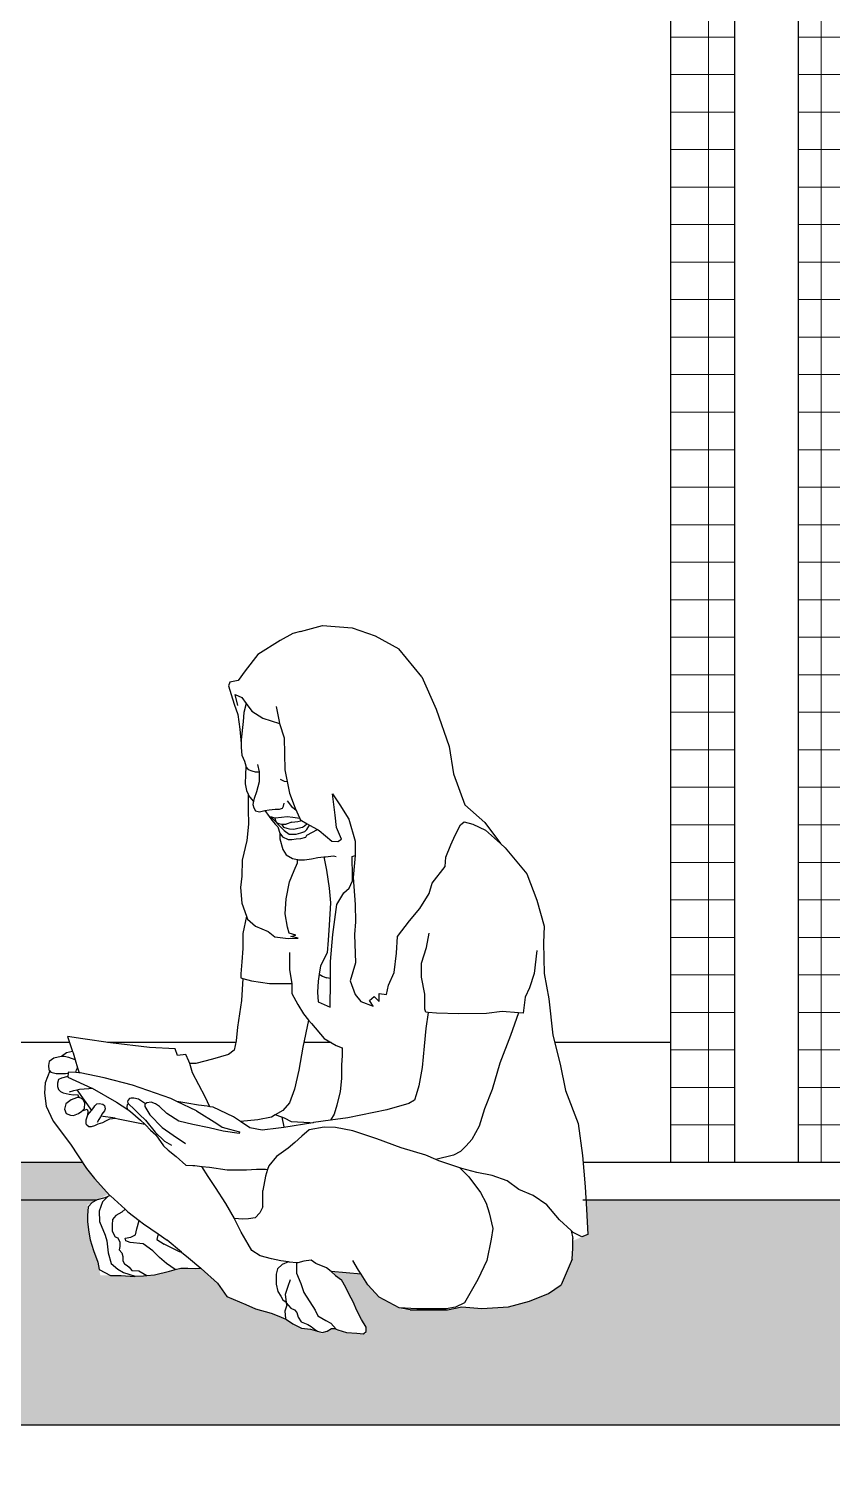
# Model space of a CAD drawing. Header units: metres. Extents: x 2304 to 3408, y 318 to 588.
# Drawn here: x 2775.177 to 2776.248, y 363.103 to 365.024 of the extents above; entities that cross this region are included whole.
import ezdxf

# ---------------------------------------------------------------- set-up
doc = ezdxf.new("R2010")
doc.units = ezdxf.units.M
doc.header["$LTSCALE"] = 5.5
doc.header["$MEASUREMENT"] = 0
for name, color, linetype in [('HACHURA', 251, 'Continuous'), ('HACHURA PISOS', 250, 'Continuous'), ('PENA 01', 1, 'Continuous'), ('PENA 03', 3, 'Continuous'), ('PENA 06', 6, 'Continuous'), ('VEGETACAO', 84, 'Continuous')]:
    doc.layers.add(name, color=color, linetype=linetype)
doc.layers.add('PENA 05', color=5, linetype='Continuous', lineweight=25)

# ---------------------------------------------------------------- blocks, each defined once
blk = doc.blocks.new('sentado 30')
for p, q in [((20.082, 18.623), (21.23, 18.926)), ((21.23, 18.926), (22.791, 18.817)), ((19.671, 18.511), (19.021, 18.142)), ((20.082, 18.623), (19.671, 18.511)), ((22.791, 18.817), (24.004, 18.384)), ((24.004, 18.384), (25.239, 17.713)), ((17.851, 17.406), (17.179, 16.561)), ((19.021, 18.142), (17.851, 17.406)), ((26.453, 16.24), (25.239, 17.713)), ((16.377, 15.955), (16.312, 15.76)), ((16.811, 16.041), (16.377, 15.955)), ((17.179, 16.561), (16.811, 16.041)), ((26.453, 16.24), (27.189, 14.55)), ((16.312, 15.76), (16.442, 15.305)), ((16.442, 15.305), (16.594, 14.807)), ((16.659, 15.305), (17.006, 15.153)), ((16.789, 14.742), (16.659, 15.305)), ((17.006, 15.153), (17.238, 14.834)), ((16.594, 14.807), (16.789, 14.265)), ((17.238, 14.834), (17.108, 14.368)), ((17.238, 14.834), (17.526, 14.438)), ((17.526, 14.438), (18.111, 14.07)), ((18.804, 14.677), (18.956, 13.897)), ((27.189, 14.55), (27.883, 12.579)), ((16.789, 14.265), (16.897, 13.485)), ((17.065, 13.899), (16.969, 12.931)), ((17.108, 14.368), (17.065, 13.899)), ((18.111, 14.07), (18.985, 13.798)), ((18.956, 13.897), (18.985, 13.798)), ((18.985, 13.798), (19.216, 13.03)), ((16.897, 13.485), (16.969, 12.749)), ((16.969, 12.931), (16.969, 12.749)), ((19.216, 13.03), (19.259, 11.363)), ((16.969, 12.749), (16.969, 12.537)), ((16.969, 12.537), (17.001, 12.132)), ((17.001, 12.132), (17.14, 11.813)), ((27.883, 12.579), (28.1, 11.149)), ((17.14, 11.813), (17.214, 11.568)), ((17.212, 11.51), (17.193, 11.121)), ((17.214, 11.568), (17.212, 11.51)), ((17.212, 11.51), (17.342, 11.384)), ((17.342, 11.384), (17.524, 11.311)), ((17.832, 11.632), (17.915, 11.248)), ((19.259, 11.363), (19.498, 10.128)), ((17.193, 11.121), (17.182, 10.631)), ((17.182, 10.631), (17.246, 10.28)), ((17.524, 11.311), (17.711, 11.254)), ((17.711, 11.254), (17.91, 11.248)), ((17.907, 10.737), (17.768, 10.205)), ((17.917, 11.238), (17.907, 10.737)), ((17.91, 11.248), (17.915, 11.248)), ((17.915, 11.248), (17.917, 11.238)), ((19.017, 10.868), (19.232, 10.772)), ((19.232, 10.772), (19.38, 10.739)), ((28.1, 11.149), (28.706, 9.525)), ((17.246, 10.28), (17.34, 10.084)), ((17.34, 10.084), (17.34, 9.286)), ((17.34, 10.084), (17.374, 10.013)), ((17.62, 9.711), (17.374, 10.013)), ((17.651, 9.864), (17.62, 9.711)), ((17.768, 10.205), (17.651, 9.864)), ((19.498, 10.128), (19.801, 9.348)), ((21.751, 10.106), (22.141, 9.521)), ((21.903, 8.98), (21.751, 10.106)), ((17.34, 9.286), (17.359, 8.503)), ((17.62, 9.711), (17.587, 9.545)), ((17.587, 9.545), (17.64, 9.364)), ((17.64, 9.364), (17.715, 9.215)), ((17.715, 9.215), (17.928, 9.162)), ((17.928, 9.162), (18.141, 9.204)), ((18.141, 9.204), (18.204, 9.218)), ((18.204, 9.218), (18.429, 9.268)), ((18.204, 9.218), (18.429, 8.906)), ((18.429, 9.268), (18.748, 9.289)), ((18.748, 9.289), (18.982, 9.289)), ((18.982, 9.289), (19.142, 9.353)), ((19.142, 9.353), (19.185, 9.46)), ((19.185, 9.46), (19.227, 9.609)), ((19.387, 9.726), (19.611, 9.428)), ((19.611, 9.428), (19.834, 9.258)), ((19.801, 9.348), (20.045, 8.804)), ((19.834, 9.258), (19.844, 9.252)), ((22.141, 9.521), (22.618, 8.763)), ((28.706, 9.525), (29.746, 8.593)), ((17.359, 8.503), (17.264, 7.643)), ((18.429, 8.906), (18.578, 8.725)), ((18.524, 8.896), (18.695, 8.715)), ((18.728, 8.831), (18.524, 8.896)), ((18.578, 8.725), (18.759, 8.512)), ((18.695, 8.715), (18.982, 8.427)), ((18.759, 8.821), (18.728, 8.831)), ((18.728, 8.831), (18.793, 8.657)), ((19.089, 8.853), (18.759, 8.821)), ((18.759, 8.512), (18.897, 8.363)), ((18.793, 8.657), (18.864, 8.586)), ((18.864, 8.586), (18.95, 8.536)), ((18.897, 8.363), (18.995, 8.031)), ((18.95, 8.536), (19.08, 8.511)), ((18.982, 8.427), (19.217, 8.172)), ((19.08, 8.511), (19.135, 8.5)), ((19.08, 8.511), (19.193, 8.35)), ((19.377, 8.896), (19.089, 8.853)), ((19.135, 8.5), (19.328, 8.507)), ((19.193, 8.35), (19.357, 8.293)), ((19.628, 8.607), (19.328, 8.507)), ((19.675, 8.864), (19.377, 8.896)), ((19.628, 8.607), (19.785, 8.636)), ((20.045, 8.804), (19.675, 8.864)), ((19.785, 8.636), (19.935, 8.657)), ((19.935, 8.657), (20.078, 8.686)), ((19.942, 8.3), (20.178, 8.343)), ((20.045, 8.804), (20.083, 8.72)), ((20.128, 8.695), (20.078, 8.686)), ((20.083, 8.72), (20.128, 8.695)), ((20.128, 8.695), (20.422, 8.532)), ((20.178, 8.343), (20.292, 8.422)), ((20.292, 8.422), (20.42, 8.529)), ((20.41, 8.235), (20.554, 8.458)), ((20.42, 8.529), (20.422, 8.532)), ((20.422, 8.532), (20.554, 8.458)), ((20.554, 8.458), (20.973, 8.225)), ((21.968, 8.33), (21.903, 8.98)), ((22.228, 7.723), (21.968, 8.33)), ((22.618, 8.763), (22.943, 7.615)), ((28.187, 7.94), (28.469, 8.482)), ((28.469, 8.482), (28.664, 8.633)), ((28.664, 8.633), (29.119, 8.503)), ((29.119, 8.503), (29.79, 8.2)), ((29.746, 8.593), (30.571, 7.486)), ((17.264, 7.643), (17.015, 6.612)), ((18.995, 8.031), (19.004, 8.001)), ((18.995, 8.031), (19.128, 7.847)), ((19.004, 8.001), (19.004, 7.746)), ((19.004, 7.746), (19.153, 7.181)), ((19.128, 7.847), (19.436, 7.71)), ((19.217, 8.172), (19.483, 7.991)), ((19.357, 8.293), (19.507, 8.258)), ((19.436, 7.71), (19.619, 7.698)), ((19.483, 7.991), (19.845, 7.98)), ((19.507, 8.258), (19.735, 8.25)), ((19.619, 7.698), (19.859, 7.732)), ((19.735, 8.25), (19.942, 8.3)), ((19.845, 7.98), (20.09, 8.054)), ((19.859, 7.732), (20.099, 7.755)), ((20.09, 8.054), (20.303, 8.129)), ((20.099, 7.755), (20.361, 7.835)), ((20.303, 8.129), (20.41, 8.235)), ((20.361, 7.835), (20.407, 7.938)), ((20.407, 7.938), (20.973, 8.225)), ((20.973, 8.225), (21.058, 8.178)), ((21.058, 8.178), (21.729, 7.615)), ((21.729, 7.615), (22.033, 7.594)), ((22.033, 7.594), (22.228, 7.723)), ((22.943, 7.615), (22.943, 6.879)), ((27.97, 7.42), (28.187, 7.94)), ((29.79, 8.2), (30.571, 7.486)), ((19.153, 7.181), (19.323, 6.894)), ((19.323, 6.894), (19.664, 6.713)), ((21.389, 6.798), (21.815, 6.841)), ((21.815, 6.841), (21.954, 6.809)), ((22.785, 6.819), (22.941, 6.858)), ((22.785, 6.456), (22.785, 6.819)), ((22.941, 6.858), (22.835, 5.709)), ((22.943, 6.879), (22.941, 6.858)), ((27.71, 6.77), (27.97, 7.42)), ((30.571, 7.486), (30.809, 7.269)), ((30.809, 7.269), (31.957, 5.904)), ((17.015, 6.612), (16.996, 5.772)), ((19.499, 5.485), (19.747, 6.077)), ((19.664, 6.713), (19.919, 6.651)), ((19.747, 6.077), (19.919, 6.478)), ((19.919, 6.651), (19.973, 6.638)), ((19.919, 6.478), (19.919, 6.651)), ((19.973, 6.638), (20.292, 6.638)), ((20.292, 6.638), (20.655, 6.692)), ((20.655, 6.692), (20.985, 6.766)), ((20.985, 6.766), (21.298, 6.791)), ((21.298, 6.791), (21.389, 6.798)), ((21.298, 6.791), (21.448, 6.096)), ((21.448, 6.096), (21.582, 5.142)), ((22.805, 6.112), (22.785, 6.456)), ((22.805, 5.539), (22.805, 6.112)), ((26.995, 5.406), (27.667, 6.294)), ((27.667, 6.294), (27.71, 6.77)), ((16.996, 5.772), (16.939, 5.18)), ((19.327, 4.588), (19.499, 5.485)), ((22.633, 5.157), (22.805, 5.539)), ((22.835, 5.709), (22.943, 4.301)), ((26.822, 4.864), (26.995, 5.406)), ((31.957, 5.904), (32.477, 4.518)), ((16.939, 5.18), (16.996, 4.358)), ((19.27, 3.805), (19.327, 4.588)), ((21.582, 5.142), (21.658, 4.378)), ((21.983, 4.298), (22.346, 4.909)), ((22.346, 4.909), (22.633, 5.157)), ((26.345, 4.084), (26.822, 4.864)), ((16.996, 4.358), (17.244, 3.676)), ((19.404, 3.098), (19.27, 3.805)), ((21.658, 4.378), (21.582, 3.213)), ((21.773, 2.712), (21.983, 4.298)), ((22.943, 4.301), (22.965, 3.391)), ((25.803, 3.435), (26.345, 4.084)), ((32.477, 4.518), (32.867, 3.153)), ((17.244, 3.676), (17.06, 2.773)), ((17.244, 3.676), (17.302, 3.518)), ((17.302, 3.518), (17.722, 3.155)), ((17.722, 3.155), (18.391, 2.869)), ((19.48, 2.792), (19.404, 3.098)), ((21.582, 3.213), (21.524, 2.429)), ((22.965, 3.391), (22.921, 2.72)), ((25.175, 2.612), (25.803, 3.435)), ((32.867, 3.153), (32.825, 2.282)), ((17.06, 2.773), (17.06, 1.98)), ((18.391, 2.869), (18.735, 2.601)), ((18.735, 2.601), (19.442, 2.506)), ((19.442, 2.506), (19.958, 2.525)), ((19.843, 2.678), (19.48, 2.792)), ((19.576, 2.62), (19.843, 2.678)), ((19.958, 2.525), (19.576, 2.62)), ((21.524, 2.429), (21.486, 1.761)), ((21.658, 1.299), (21.773, 2.712)), ((22.921, 2.72), (22.965, 1.225)), ((25.11, 1.745), (25.175, 2.612)), ((26.686, 2.036), (26.821, 2.786)), ((32.825, 2.282), (32.869, 0.679)), ((17.06, 1.98), (17.003, 1.281)), ((19.497, 1.772), (19.497, 0.866)), ((21.486, 1.761), (21.123, 1.073)), ((25.002, 0.727), (25.11, 1.745)), ((26.43, 1.21), (26.686, 2.036)), ((32.469, 1.885), (32.334, 0.669)), ((17.003, 1.281), (16.947, 0.658)), ((19.497, 0.866), (19.626, 0.148)), ((21.123, 1.073), (21.061, 0.637)), ((21.658, 0.418), (21.658, 1.299)), ((22.965, 1.225), (22.683, 0.294)), ((26.43, 0.474), (26.43, 1.21)), ((16.947, 0.658), (16.947, 0.45)), ((16.947, 0.45), (17.056, 0.417)), ((17.056, 0.417), (16.984, -0.74)), ((17.056, 0.417), (17.513, 0.28)), ((17.513, 0.28), (18.458, 0.148)), ((18.458, 0.148), (19.626, 0.148)), ((19.626, 0.148), (19.629, 0.129)), ((19.629, 0.129), (19.629, -0.381)), ((21.009, 0.268), (20.97, -0.305)), ((21.061, 0.637), (21.009, 0.268)), ((21.061, 0.637), (21.227, 0.526)), ((21.227, 0.526), (21.442, 0.44)), ((21.658, 0.418), (21.442, 0.44)), ((21.639, -1.088), (21.658, 0.249)), ((21.658, 0.249), (21.658, 0.418)), ((22.683, 0.294), (22.943, -0.421)), ((24.59, -0.421), (24.698, 0.056)), ((24.698, 0.056), (25.002, 0.727)), ((26.596, -0.412), (26.43, 0.474)), ((32.334, 0.669), (32.094, -0.082)), ((32.869, 0.679), (33.107, -0.664)), ((16.984, -0.74), (16.777, -2.137)), ((19.629, -0.381), (19.932, -0.947)), ((20.97, -0.305), (21.009, -0.821)), ((22.943, -0.421), (23.246, -0.789)), ((23.701, -0.746), (23.94, -0.529)), ((23.896, -1.049), (23.701, -0.746)), ((23.94, -0.529), (24.2, -0.789)), ((24.2, -0.789), (24.2, -0.378)), ((24.2, -0.378), (24.59, -0.421)), ((26.596, -1.193), (26.596, -0.412)), ((31.868, -0.577), (31.763, -1.403)), ((32.094, -0.082), (31.868, -0.577)), ((33.107, -0.664), (33.324, -2.57)), ((19.932, -0.947), (20.234, -1.438)), ((20.234, -1.438), (20.508, -1.775)), ((21.009, -0.821), (21.639, -1.088)), ((23.246, -0.789), (23.896, -1.049)), ((26.656, -1.358), (26.596, -1.193)), ((26.773, -1.368), (26.656, -1.358)), ((26.773, -1.368), (26.656, -2.218)), ((27.212, -1.403), (26.773, -1.368)), ((28.383, -1.448), (27.212, -1.403)), ((29.84, -1.433), (28.383, -1.448)), ((30.651, -1.313), (29.84, -1.433)), ((31.523, -1.384), (30.651, -1.313)), ((31.523, -1.384), (31.087, -2.579)), ((31.763, -1.403), (31.523, -1.384)), ((16.777, -2.137), (16.701, -2.855)), ((20.508, -1.775), (20.196, -3.195)), ((20.508, -1.775), (20.65, -1.948)), ((20.65, -1.948), (21.33, -2.741)), ((26.656, -2.218), (26.566, -3.134)), ((8.67, -2.764), (7.853, -2.634)), ((7.853, -2.634), (8.124, -3.421)), ((10.109, -2.968), (8.67, -2.764)), ((12.161, -3.218), (10.109, -2.968)), ((16.701, -2.855), (16.607, -3.346)), ((21.33, -2.741), (21.953, -3.1)), ((31.087, -2.579), (30.531, -4.035)), ((33.324, -2.57), (33.692, -4.086)), ((7.137, -3.777), (6.896, -3.944)), ((7.37, -3.712), (7.137, -3.777)), ((7.55, -3.69), (7.37, -3.712)), ((7.815, -3.498), (7.55, -3.69)), ((7.676, -3.675), (7.55, -3.69)), ((7.927, -3.73), (7.676, -3.675)), ((8.124, -3.421), (7.815, -3.498)), ((8.26, -3.862), (7.927, -3.73)), ((8.124, -3.421), (8.15, -3.497)), ((8.15, -3.497), (8.26, -3.862)), ((13.499, -3.283), (12.161, -3.218)), ((13.629, -3.636), (13.499, -3.283)), ((14.065, -3.571), (13.629, -3.636)), ((14.232, -3.924), (14.065, -3.571)), ((16.304, -3.572), (15.473, -3.818)), ((16.607, -3.346), (16.304, -3.572)), ((20.196, -3.195), (19.988, -4.403)), ((21.953, -3.1), (22.274, -3.232)), ((22.274, -3.629), (22.236, -4.139)), ((22.274, -3.232), (22.274, -3.629)), ((26.566, -3.134), (26.46, -4.261)), ((6.935, -4.441), (6.692, -5.067)), ((6.896, -3.944), (6.859, -4.157)), ((6.859, -4.157), (6.887, -4.38)), ((6.887, -4.38), (6.935, -4.441)), ((6.935, -4.441), (6.989, -4.51)), ((6.989, -4.51), (7.258, -4.575)), ((7.899, -4.499), (7.896, -4.549)), ((8.3, -4.529), (7.899, -4.499)), ((8.26, -3.862), (8.383, -4.27)), ((8.3, -4.529), (8.335, -4.389)), ((8.465, -4.541), (8.3, -4.529)), ((8.335, -4.389), (8.383, -4.27)), ((8.383, -4.27), (8.465, -4.541)), ((14.268, -4.045), (14.232, -3.924)), ((14.418, -4.546), (14.268, -4.045)), ((14.585, -4.045), (14.268, -4.045)), ((15.473, -3.818), (14.585, -4.045)), ((19.988, -4.403), (19.762, -5.404)), ((22.236, -4.139), (22.236, -4.838)), ((26.46, -4.261), (26.28, -5.222)), ((30.531, -4.035), (30.141, -5.417)), ((33.692, -4.086), (33.974, -5.473)), ((6.692, -5.067), (6.645, -5.605)), ((7.258, -4.575), (7.76, -4.575)), ((7.388, -4.881), (7.332, -5.076)), ((7.332, -5.076), (7.332, -5.253)), ((7.332, -5.253), (7.388, -5.411)), ((7.546, -4.826), (7.388, -4.881)), ((7.882, -4.735), (7.546, -4.826)), ((7.76, -4.575), (7.896, -4.549)), ((7.882, -4.735), (7.881, -4.759)), ((7.881, -4.759), (9.139, -5.337)), ((7.896, -4.549), (7.882, -4.735)), ((8.531, -4.546), (8.465, -4.541)), ((9.775, -4.796), (8.531, -4.546)), ((11.27, -5.186), (9.775, -4.796)), ((13.276, -5.892), (11.27, -5.186)), ((15.077, -5.799), (14.418, -4.546)), ((22.236, -4.838), (22.161, -5.518)), ((26.28, -5.222), (26.145, -5.687)), ((6.645, -5.605), (6.738, -6.292)), ((7.388, -5.411), (7.49, -5.513)), ((7.49, -5.513), (7.63, -5.596)), ((7.63, -5.596), (7.945, -5.661)), ((8.047, -5.949), (7.769, -6.172)), ((7.945, -5.661), (8.168, -5.689)), ((7.964, -5.531), (8.196, -5.475)), ((8.33, -5.844), (8.047, -5.949)), ((8.168, -5.689), (8.382, -5.68)), ((8.196, -5.475), (8.345, -5.438)), ((8.372, -5.828), (8.33, -5.844)), ((8.465, -5.837), (8.33, -5.844)), ((8.345, -5.438), (8.493, -5.401)), ((8.345, -5.438), (9.115, -6.515)), ((8.447, -5.791), (8.372, -5.828)), ((8.382, -5.68), (8.447, -5.791)), ((8.595, -5.884), (8.465, -5.837)), ((8.493, -5.401), (8.985, -5.364)), ((8.688, -5.949), (8.595, -5.884)), ((8.762, -6.135), (8.688, -5.949)), ((8.985, -5.364), (9.139, -5.337)), ((9.139, -5.337), (9.153, -5.344)), ((9.153, -5.344), (10.425, -6.087)), ((11.029, -5.985), (11.01, -6.068)), ((11.112, -5.892), (11.029, -5.985)), ((11.205, -5.864), (11.112, -5.892)), ((11.344, -5.864), (11.205, -5.864)), ((11.576, -5.929), (11.344, -5.864)), ((11.945, -6.159), (11.576, -5.929)), ((13.6, -6.048), (13.276, -5.892)), ((13.602, -6.047), (13.6, -6.048)), ((14.622, -6.541), (13.6, -6.048)), ((14.113, -6.138), (13.602, -6.047)), ((15.323, -6.315), (15.077, -5.799)), ((19.762, -5.404), (19.497, -6.122)), ((22.161, -5.518), (21.991, -6.235)), ((26.055, -5.972), (25.754, -6.153)), ((26.145, -5.687), (26.055, -5.972)), ((30.141, -5.417), (29.735, -6.423)), ((33.974, -5.473), (34.646, -7.206)), ((6.738, -6.292), (7.11, -7.081)), ((7.769, -6.172), (7.695, -6.441)), ((7.695, -6.441), (7.797, -6.673)), ((7.797, -6.673), (8.01, -6.766)), ((8.01, -6.766), (8.177, -6.784)), ((8.177, -6.784), (8.428, -6.673)), ((8.428, -6.673), (8.614, -6.552)), ((8.614, -6.552), (8.625, -6.539)), ((8.625, -6.539), (8.744, -6.404)), ((8.625, -6.539), (8.883, -6.45)), ((8.744, -6.404), (8.762, -6.135)), ((8.911, -6.766), (8.818, -7.016)), ((8.846, -7.007), (8.93, -6.747)), ((8.883, -6.45), (8.93, -6.543)), ((8.93, -6.543), (8.911, -6.766)), ((8.93, -6.747), (9.022, -6.645)), ((9.022, -6.645), (9.115, -6.515)), ((9.022, -6.636), (9.022, -6.645)), ((9.115, -6.515), (9.236, -6.357)), ((9.236, -6.357), (9.292, -6.264)), ((9.292, -6.264), (9.394, -6.172)), ((9.394, -6.172), (9.524, -6.153)), ((9.524, -6.153), (9.71, -6.19)), ((9.663, -6.701), (9.615, -6.811)), ((9.793, -6.534), (9.663, -6.701)), ((9.71, -6.19), (9.802, -6.255)), ((9.83, -6.422), (9.793, -6.534)), ((9.802, -6.255), (9.83, -6.422)), ((10.425, -6.087), (11.023, -6.463)), ((10.982, -6.198), (10.964, -6.319)), ((10.964, -6.319), (10.982, -6.43)), ((11.073, -6.177), (10.982, -6.198)), ((10.982, -6.43), (11.023, -6.463)), ((11.01, -6.068), (11.066, -6.17)), ((11.023, -6.463), (11.159, -6.569)), ((11.066, -6.17), (11.073, -6.177)), ((11.073, -6.177), (11.335, -6.421)), ((11.159, -6.569), (11.697, -7.015)), ((11.335, -6.421), (11.641, -6.727)), ((11.641, -6.727), (11.957, -7.015)), ((11.945, -6.159), (11.911, -6.179)), ((11.911, -6.179), (11.911, -6.3)), ((11.911, -6.3), (12.171, -6.746)), ((12.022, -6.114), (11.945, -6.159)), ((12.245, -6.087), (12.022, -6.114)), ((12.171, -6.746), (12.83, -7.414)), ((12.468, -6.17), (12.245, -6.087)), ((12.691, -6.3), (12.468, -6.17)), ((13.062, -6.681), (12.691, -6.3)), ((13.694, -7.08), (13.062, -6.681)), ((14.729, -6.243), (14.113, -6.138)), ((14.622, -6.541), (15.699, -7.2)), ((15.179, -6.288), (14.729, -6.243)), ((15.323, -6.315), (15.179, -6.288)), ((15.495, -6.348), (15.323, -6.315)), ((16.561, -6.843), (15.495, -6.348)), ((18.758, -6.743), (18.553, -6.858)), ((19.157, -6.518), (18.758, -6.743)), ((19.107, -6.869), (18.758, -6.743)), ((19.497, -6.122), (19.157, -6.518)), ((21.84, -6.707), (21.646, -7.03)), ((21.991, -6.235), (21.84, -6.707)), ((24.613, -6.483), (22.555, -6.903)), ((25.754, -6.153), (24.613, -6.483)), ((29.735, -6.423), (29.45, -7.339)), ((7.11, -7.081), (8.02, -8.279)), ((8.818, -7.016), (8.818, -7.211)), ((8.818, -7.211), (8.865, -7.267)), ((8.865, -7.267), (8.985, -7.35)), ((8.985, -7.35), (9.125, -7.36)), ((9.125, -7.36), (9.301, -7.304)), ((9.301, -7.304), (9.468, -7.221)), ((9.496, -6.988), (9.412, -7.146)), ((9.468, -7.221), (9.71, -7.146)), ((9.598, -6.849), (9.496, -6.988)), ((9.615, -6.811), (9.598, -6.849)), ((10.356, -6.926), (9.615, -6.811)), ((9.71, -7.146), (9.877, -7.053)), ((9.877, -7.053), (10.081, -6.961)), ((10.081, -6.961), (10.356, -6.926)), ((10.356, -6.926), (10.517, -6.951)), ((10.517, -6.951), (11.917, -7.235)), ((11.697, -7.015), (11.917, -7.235)), ((11.917, -7.235), (11.957, -7.275)), ((11.957, -7.015), (12.449, -7.655)), ((11.957, -7.275), (12.208, -7.553)), ((12.208, -7.553), (12.496, -7.795)), ((12.83, -7.414), (13.396, -7.813)), ((14.436, -7.247), (13.694, -7.08)), ((15.291, -7.433), (14.436, -7.247)), ((16.033, -7.6), (15.291, -7.433)), ((15.699, -7.2), (15.978, -7.395)), ((15.978, -7.395), (16.358, -7.488)), ((16.358, -7.488), (16.888, -7.637)), ((16.928, -7.094), (16.561, -6.843)), ((17.835, -7.009), (16.928, -7.094)), ((17.417, -7.429), (16.928, -7.094)), ((18.078, -7.549), (17.417, -7.429)), ((18.553, -6.858), (17.835, -7.009)), ((18.935, -7.444), (18.078, -7.549)), ((19.2, -7.401), (18.935, -7.444)), ((19.107, -6.869), (19.214, -7.368)), ((19.233, -6.915), (19.107, -6.869)), ((20.722, -7.159), (19.2, -7.401)), ((19.214, -7.368), (19.2, -7.401)), ((19.61, -7.104), (19.233, -6.915)), ((20.574, -7.161), (19.61, -7.104)), ((20.542, -7.538), (20.152, -7.869)), ((21.324, -7.388), (20.542, -7.538)), ((20.574, -7.161), (20.755, -7.154)), ((20.755, -7.154), (20.722, -7.159)), ((21.646, -7.03), (20.755, -7.154)), ((21.924, -7.403), (21.324, -7.388)), ((22.555, -6.903), (21.646, -7.03)), ((22.826, -7.583), (21.924, -7.403)), ((29.45, -7.339), (29.074, -8.045)), ((34.646, -7.206), (34.863, -8.88)), ((8.02, -8.279), (8.856, -9.564)), ((12.449, -7.655), (12.951, -8.119)), ((12.496, -7.795), (12.886, -8.37)), ((12.951, -8.119), (13.313, -8.342)), ((13.396, -7.813), (14.046, -8.24)), ((16.86, -7.73), (16.033, -7.6)), ((16.888, -7.637), (16.86, -7.73)), ((19.776, -8.199), (19.431, -8.499)), ((20.152, -7.869), (19.776, -8.199)), ((24.088, -8.004), (22.826, -7.583)), ((25.364, -8.469), (24.088, -8.004)), ((29.074, -8.045), (28.774, -8.375)), ((12.886, -8.37), (13.136, -8.593)), ((13.136, -8.593), (13.564, -8.936)), ((13.564, -8.936), (14.065, -9.382)), ((18.83, -8.935), (18.424, -9.415)), ((19.431, -8.499), (18.83, -8.935)), ((26.656, -8.86), (25.364, -8.469)), ((27.171, -9.086), (26.656, -8.86)), ((28.113, -8.855), (27.171, -9.086)), ((28.473, -8.675), (28.113, -8.855)), ((28.774, -8.375), (28.473, -8.675)), ((34.863, -8.88), (35.015, -10.526)), ((8.856, -9.564), (9.28, -10.09)), ((14.065, -9.382), (14.436, -9.41)), ((14.436, -9.41), (14.538, -9.41)), ((14.538, -9.41), (14.899, -9.45)), ((15.237, -9.977), (14.899, -9.45)), ((14.899, -9.45), (15.3, -9.495)), ((15.3, -9.495), (16.238, -9.635)), ((16.238, -9.635), (17.241, -9.625)), ((17.241, -9.625), (17.77, -9.597)), ((17.77, -9.597), (18.244, -9.597)), ((18.244, -9.597), (18.358, -9.614)), ((18.358, -9.614), (18.244, -9.956)), ((18.424, -9.415), (18.358, -9.614)), ((27.344, -9.162), (27.171, -9.086)), ((28.441, -9.521), (27.344, -9.162)), ((28.441, -9.521), (28.909, -10.001)), ((28.536, -9.551), (28.441, -9.521)), ((29.337, -9.768), (28.536, -9.551)), ((30.139, -9.92), (29.337, -9.768)), ((9.28, -10.09), (10.085, -10.974)), ((15.622, -10.549), (15.237, -9.977)), ((16.159, -11.401), (15.622, -10.549)), ((18.244, -9.956), (18.109, -10.722)), ((28.909, -10.001), (29.525, -10.812)), ((30.919, -10.201), (30.139, -9.92)), ((31.526, -10.656), (30.919, -10.201)), ((35.015, -10.526), (35.08, -11.696)), ((9.152, -11.342), (8.942, -11.576)), ((9.42, -11.202), (9.152, -11.342)), ((9.817, -11.097), (9.42, -11.202)), ((9.701, -11.307), (9.526, -11.797)), ((9.971, -11.026), (9.701, -11.307)), ((9.971, -11.026), (9.817, -11.097)), ((10.085, -10.974), (9.971, -11.026)), ((10.085, -10.974), (10.11, -11.001)), ((10.11, -11.001), (10.88, -11.693)), ((18.109, -11.578), (18.109, -10.722)), ((29.525, -10.812), (29.811, -11.382)), ((32.284, -10.981), (31.526, -10.656)), ((32.999, -11.458), (32.284, -10.981)), ((8.942, -11.576), (8.907, -12.019)), ((8.907, -12.019), (8.907, -12.358)), ((9.526, -11.797), (9.537, -12.334)), ((10.401, -12.019), (10.215, -12.229)), ((10.717, -11.856), (10.401, -12.019)), ((10.88, -11.693), (10.717, -11.856)), ((11.032, -11.829), (10.88, -11.693)), ((11.032, -11.829), (11.627, -12.288)), ((16.61, -12.186), (16.159, -11.401)), ((17.944, -11.893), (17.703, -12.148)), ((18.109, -11.578), (17.944, -11.893)), ((29.811, -11.382), (29.976, -11.893)), ((29.976, -11.893), (30.171, -12.704)), ((33.671, -12.259), (32.999, -11.458)), ((35.08, -11.696), (35.145, -13.017)), ((8.907, -12.358), (8.977, -12.906)), ((9.537, -12.334), (9.829, -13.058)), ((10.215, -12.229), (10.203, -12.521)), ((10.203, -12.521), (10.203, -12.848)), ((10.203, -12.848), (10.366, -13.152)), ((11.429, -13.035), (11.499, -12.72)), ((11.499, -12.72), (11.627, -12.288)), ((11.627, -12.288), (11.85, -12.46)), ((11.85, -12.46), (12.607, -12.981)), ((16.615, -12.195), (16.61, -12.186)), ((17.042, -12.223), (16.61, -12.186)), ((16.965, -12.907), (16.615, -12.195)), ((17.358, -12.193), (17.042, -12.223)), ((17.703, -12.148), (17.358, -12.193)), ((30.171, -12.704), (30.081, -13.274)), ((34.279, -12.811), (33.671, -12.259)), ((34.386, -12.909), (34.279, -12.811)), ((34.279, -12.811), (34.362, -13.229)), ((8.977, -12.906), (9.047, -13.303)), ((9.047, -13.303), (9.222, -13.864)), ((9.829, -13.058), (9.923, -13.35)), ((9.923, -13.35), (9.993, -13.992)), ((10.366, -13.152), (10.506, -13.198)), ((10.506, -13.198), (10.6, -13.432)), ((10.6, -13.432), (10.6, -13.654)), ((10.892, -13.21), (11.184, -13.163)), ((10.927, -13.362), (10.892, -13.21)), ((11.149, -13.443), (10.927, -13.362)), ((11.826, -13.514), (11.149, -13.443)), ((11.184, -13.163), (11.429, -13.035)), ((12.328, -13.875), (11.826, -13.514)), ((12.607, -12.981), (12.55, -13.28)), ((12.55, -13.28), (12.924, -13.537)), ((12.607, -12.981), (13.087, -13.312)), ((13.671, -13.899), (12.924, -13.537)), ((13.844, -13.942), (13.087, -13.312)), ((17.327, -13.537), (16.965, -12.907)), ((17.526, -13.864), (17.327, -13.537)), ((30.081, -13.274), (29.856, -14.386)), ((34.362, -13.74), (34.362, -13.229)), ((34.841, -13.147), (34.386, -12.909)), ((35.145, -13.017), (34.841, -13.147)), ((9.222, -13.864), (9.455, -14.482)), ((9.993, -13.992), (10.156, -14.541)), ((10.6, -13.654), (10.577, -13.829)), ((10.577, -13.829), (10.705, -13.992)), ((10.705, -13.992), (10.763, -14.179)), ((10.763, -14.179), (10.763, -14.412)), ((12.69, -14.226), (12.328, -13.875)), ((13.052, -14.541), (12.69, -14.226)), ((13.671, -13.899), (13.844, -13.942)), ((13.844, -13.942), (14.209, -14.246)), ((14.209, -14.246), (14.855, -14.791)), ((17.958, -14.133), (17.526, -13.864)), ((18.565, -14.296), (17.958, -14.133)), ((19.056, -14.401), (18.565, -14.296)), ((20.644, -14.366), (20.247, -14.413)), ((20.889, -14.541), (20.644, -14.366)), ((34.332, -14.31), (33.746, -15.662)), ((34.332, -14.31), (34.362, -13.74)), ((9.455, -14.482), (9.526, -14.856)), ((9.526, -14.856), (10.109, -15.171)), ((10.156, -14.541), (10.506, -14.844)), ((10.506, -14.844), (10.798, -15.008)), ((10.763, -14.412), (10.857, -14.564)), ((10.798, -15.008), (11.4, -15.217)), ((10.857, -14.564), (10.997, -14.646)), ((10.997, -14.646), (11.102, -14.728)), ((11.102, -14.728), (11.231, -14.914)), ((11.231, -14.914), (11.593, -14.926)), ((11.593, -14.926), (11.803, -15.043)), ((11.803, -15.043), (12.021, -15.169)), ((12.422, -15.136), (13.204, -14.949)), ((13.5, -14.858), (13.052, -14.541)), ((13.204, -14.949), (13.461, -14.868)), ((13.461, -14.868), (13.5, -14.858)), ((13.5, -14.858), (13.8, -14.786)), ((13.8, -14.786), (14.173, -14.786)), ((14.173, -14.786), (14.57, -14.809)), ((14.57, -14.809), (14.855, -14.791)), ((14.855, -14.791), (14.863, -14.798)), ((14.863, -14.798), (15.727, -15.58)), ((18.869, -14.822), (18.799, -15.102)), ((18.799, -15.102), (18.799, -15.627)), ((19.114, -14.6), (18.869, -14.822)), ((19.456, -14.463), (19.056, -14.401)), ((19.456, -14.463), (19.114, -14.6)), ((19.511, -14.471), (19.456, -14.463)), ((19.873, -14.501), (19.511, -14.471)), ((19.943, -14.506), (19.873, -14.501)), ((19.873, -14.501), (19.873, -15.043)), ((19.873, -15.043), (20.095, -15.592)), ((20.247, -14.413), (19.943, -14.506)), ((21.45, -14.763), (20.889, -14.541)), ((21.683, -14.967), (21.45, -14.763)), ((21.917, -15.172), (21.683, -14.967)), ((23.257, -15.105), (21.683, -14.967)), ((23.126, -14.896), (22.826, -14.386)), ((23.257, -15.105), (23.126, -14.896)), ((23.607, -15.662), (23.257, -15.105)), ((29.856, -14.386), (29.39, -15.392)), ((10.109, -15.171), (10.67, -15.171)), ((10.67, -15.171), (11.382, -15.218)), ((11.382, -15.218), (11.4, -15.217)), ((11.4, -15.217), (11.849, -15.183)), ((11.849, -15.183), (12.021, -15.169)), ((12.021, -15.169), (12.422, -15.136)), ((15.727, -15.58), (16.218, -16.281)), ((18.799, -15.627), (18.892, -16.012)), ((19.418, -15.744), (19.277, -16.164)), ((19.546, -15.394), (19.418, -15.744)), ((20.095, -15.592), (20.247, -16.059)), ((21.917, -15.172), (22.232, -15.405)), ((22.454, -15.802), (22.232, -15.405)), ((22.617, -16.141), (22.454, -15.802)), ((24.208, -16.308), (23.607, -15.662)), ((29.39, -15.392), (28.684, -16.608)), ((33.085, -16.112), (33.746, -15.662)), ((16.218, -16.281), (17.21, -16.701)), ((18.892, -16.012), (19.056, -16.257)), ((19.056, -16.257), (19.149, -16.444)), ((19.149, -16.444), (19.321, -16.571)), ((19.277, -16.164), (19.321, -16.571)), ((19.321, -16.571), (19.324, -16.596)), ((19.321, -16.571), (19.324, -16.573)), ((19.324, -16.573), (19.334, -16.607)), ((19.324, -16.596), (19.334, -16.607)), ((19.334, -16.607), (19.581, -16.888)), ((19.334, -16.607), (19.371, -16.736)), ((20.247, -16.059), (20.842, -16.993)), ((22.863, -16.596), (22.617, -16.141)), ((23.026, -16.981), (22.863, -16.596)), ((25.259, -16.863), (24.208, -16.308)), ((28.684, -16.608), (28.203, -16.833)), ((30.997, -16.818), (32.094, -16.518)), ((32.094, -16.518), (33.085, -16.112)), ((17.21, -16.701), (17.724, -16.923)), ((17.724, -16.923), (18.542, -17.156)), ((18.542, -17.156), (18.95, -17.308)), ((18.95, -17.308), (19.307, -17.465)), ((19.371, -16.736), (19.266, -17.051)), ((19.266, -17.051), (19.289, -17.436)), ((19.581, -16.888), (19.768, -16.969)), ((19.768, -16.969), (19.896, -17.121)), ((19.896, -17.121), (19.955, -17.366)), ((19.955, -17.366), (20.118, -17.6)), ((20.842, -16.993), (20.994, -17.285)), ((20.994, -17.285), (21.414, -17.53)), ((23.283, -17.483), (23.026, -16.981)), ((25.83, -16.968), (25.259, -16.863)), ((26.176, -16.923), (25.259, -16.863)), ((25.83, -16.968), (27.798, -16.983)), ((27.723, -16.923), (26.176, -16.923)), ((28.203, -16.833), (27.723, -16.923)), ((27.798, -16.983), (28.549, -16.818)), ((28.549, -16.818), (29.585, -16.908)), ((29.585, -16.908), (30.997, -16.818)), ((19.289, -17.436), (19.307, -17.465)), ((19.307, -17.465), (19.347, -17.483)), ((19.347, -17.483), (19.686, -17.705)), ((19.686, -17.705), (20.13, -17.938)), ((20.118, -17.6), (20.469, -17.752)), ((20.13, -17.938), (20.609, -17.997)), ((20.469, -17.752), (20.632, -17.845)), ((20.609, -17.997), (20.976, -18.096)), ((20.632, -17.845), (20.807, -17.997)), ((20.807, -17.997), (20.976, -18.096)), ((20.976, -18.096), (21.216, -18.16)), ((21.216, -18.16), (21.473, -18.09)), ((21.414, -17.53), (21.671, -17.67)), ((21.473, -18.09), (21.706, -17.962)), ((21.671, -17.67), (21.953, -17.995)), ((21.706, -17.962), (21.87, -17.962)), ((21.87, -17.962), (21.953, -17.995)), ((21.953, -17.995), (22.045, -18.032)), ((22.045, -18.032), (22.501, -18.16)), ((23.528, -17.88), (23.283, -17.483)), ((23.388, -18.23), (23.528, -18.113)), ((23.528, -18.113), (23.528, -17.88)), ((22.501, -18.16), (23.038, -18.195)), ((23.038, -18.195), (23.388, -18.23))]:
    blk.add_line(p, q)

msp = doc.modelspace()

# ---------------------------------------------------------------- hatches: boundary and pattern name
at = {"layer": 'HACHURA', "true_color": 0x5cb800}
h = msp.add_hatch(dxfattribs=at)
h.set_pattern_fill('CROSS', color=72, scale=0.2, angle=180, style=0, double=1)
h.set_pattern_definition([(180, (2814.006145, 391.39769), (-0.05, -0.05), [0.025, -0.075]), (270, (2813.993645, 391.41019), (0.05, -0.05), [0.025, -0.075])])
h.paths.add_polyline_path([(2790.6628, 363.4628), (2775.9196, 363.4628), (2775.9203, 363.4505), (2775.922, 363.4169), (2775.9021, 363.4084), (2775.9021, 363.3858), (2775.8865, 363.3497), (2775.8697, 363.3383), (2775.8445, 363.328), (2775.8166, 363.3204), (2775.7808, 363.3181), (2775.7544, 363.3204), (2775.7354, 363.3162), (2775.6758, 363.3166), (2775.6442, 363.3333), (2775.6289, 363.3497), (2775.62, 363.3639), (2775.58, 363.3674), (2775.586, 363.3622), (2775.594, 363.3563), (2775.6072, 363.3326), (2775.6142, 363.3162), (2775.6207, 363.3035), (2775.6269, 363.2934), (2775.6269, 363.2842), (2775.6145, 363.2854), (2775.5967, 363.2866), (2775.5824, 363.2923), (2775.5681, 363.2844), (2775.5621, 363.2879), (2775.5528, 363.2904), (2775.5406, 363.2919), (2775.5193, 363.3031), (2775.5193, 363.3041), (2775.5106, 363.3079), (2775.5003, 363.3118), (2775.4795, 363.3177), (2775.4664, 363.3234), (2775.4412, 363.334), (2775.4288, 363.3518), (2775.4077, 363.3709), (2775.3893, 363.372), (2775.3798, 363.372), (2775.3712, 363.3699), (2775.3515, 363.3636), (2775.3346, 363.3623), (2775.3189, 363.361), (2775.3003, 363.3622), (2775.2727, 363.3622), (2775.2695, 363.3797), (2775.2599, 363.4051), (2775.2555, 363.4298), (2775.2555, 363.4562), (2775.2836, 363.4709), (2775.2577, 363.4993), (2775.2489, 363.5128), (2774.789, 363.5128), (2774.7888, 363.5125), (2774.7805, 363.4931), (2774.7697, 363.4873), (2774.7405, 363.4713), (2774.7076, 363.4525), (2774.6938, 363.4479), (2774.6858, 363.4436), (2774.6919, 363.4427), (2774.7012, 363.4417), (2774.7144, 363.4434), (2774.7267, 363.4409), (2774.7343, 363.4409), (2774.7424, 363.4414), (2774.7553, 363.4438), (2774.7759, 363.4491), (2774.8037, 363.4495), (2774.8181, 363.4498), (2774.8399, 363.4434), (2774.8553, 363.4415), (2774.8758, 363.4252), (2774.8852, 363.403), (2774.8791, 363.3798), (2774.8719, 363.3681), (2774.8662, 363.3584), (2774.8455, 363.3576), (2774.8203, 363.3546), (2774.804, 363.3603), (2774.7923, 363.3637), (2774.7717, 363.3637), (2774.7668, 363.3632), (2774.7563, 363.3615), (2774.7431, 363.3608), (2774.728, 363.3573), (2774.7187, 363.3547), (2774.7016, 363.3525), (2774.685, 363.3494), (2774.6848, 363.3491), (2774.6848, 363.346), (2774.6633, 363.3454), (2774.6344, 363.3439), (2774.5856, 363.3454), (2774.544, 363.3488), (2774.5256, 363.3519), (2774.5101, 363.356), (2774.4752, 363.3585), (2774.4351, 363.3557), (2774.405, 363.3582), (2774.3869, 363.362), (2774.3341, 363.3536), (2774.2833, 363.3524), (2774.2546, 363.3601), (2774.2559, 363.3616), (2774.2408, 363.3616), (2774.2402, 363.3526), (2774.2358, 363.3513), (2774.2327, 363.351), (2774.2296, 363.3538), (2774.2139, 363.3582), (2774.2125, 363.3494), (2774.2011, 363.3481), (2774.1985, 363.3641), (2774.1945, 363.3731), (2774.1932, 363.383), (2774.1898, 363.3914), (2774.1852, 363.4144), (2774.1789, 363.4445), (2774.1555, 363.4628), (2772.3524, 363.4628), (2772.3524, 363.1627), (2790.6628, 363.1627)])
h.paths.add_polyline_path([(2775.0879, 363.2283), (2775.0718, 363.2198), (2775.0561, 363.2173), (2775.0176, 363.2164), (2775.0104, 363.2185), (2774.9731, 363.216), (2774.9256, 363.213), (2774.887, 363.2118), (2774.8052, 363.2122), (2774.7992, 363.2194), (2774.784, 363.225), (2774.7704, 363.2147), (2774.7407, 363.2156), (2774.7276, 363.213), (2774.7089, 363.2118), (2774.6945, 363.2173), (2774.6513, 363.2253), (2774.6275, 363.2202), (2774.5898, 363.2168), (2774.5529, 363.2101), (2774.5042, 363.2101), (2774.4771, 363.2151), (2774.4368, 363.2181), (2774.444, 363.2405), (2774.3434, 363.2367), (2774.3443, 363.2375), (2774.3006, 363.305), (2774.3087, 363.3054), (2774.3121, 363.3059), (2774.3147, 363.3094), (2774.343, 363.3088), (2774.3625, 363.3088), (2774.3761, 363.3097), (2774.3867, 363.3097), (2774.4138, 363.3126), (2774.424, 363.3139), (2774.4367, 363.3181), (2774.4609, 363.3211), (2774.4727, 363.3211), (2774.4914, 363.3205), (2774.5041, 363.3177), (2774.5194, 363.3071), (2774.5236, 363.3114), (2774.5257, 363.3173), (2774.53, 363.3203), (2774.5399, 363.3273), (2774.5702, 363.3327), (2774.5876, 363.3313), (2774.5986, 363.3309), (2774.6313, 363.3266), (2774.6521, 363.3258), (2774.6792, 363.3262), (2774.7055, 363.3255), (2774.7075, 363.3254), (2774.7093, 363.3254), (2774.7517, 363.2981), (2774.77, 363.2957), (2774.8238, 363.2965), (2774.8501, 363.2948), (2774.8739, 363.2982), (2774.9158, 363.3007), (2774.9725, 363.306), (2774.9989, 363.2846), (2775.0205, 363.2728), (2775.0379, 363.2512), (2775.0723, 363.2355)], flags=16)
h.paths.add_polyline_path([(2774.7569, 363.2538), (2774.7461, 363.2536), (2774.6321, 363.2512), (2774.602, 363.2508), (2774.5986, 363.247), (2774.5939, 363.2411), (2774.5844, 363.2417), (2774.5889, 363.2448), (2774.5708, 363.2462), (2774.5685, 363.2482), (2774.5626, 363.2499), (2774.474, 363.2465), (2774.349, 363.2414), (2774.3476, 363.2435), (2774.427, 363.2457), (2774.4694, 363.2486), (2774.4825, 363.2529), (2774.4995, 363.2567), (2774.5155, 363.2607), (2774.5361, 363.2614), (2774.5563, 363.2592), (2774.5685, 363.2482), (2774.5775, 363.2457), (2774.5889, 363.2448), (2774.5944, 363.2486), (2774.5961, 363.2499), (2774.5961, 363.2548), (2774.5986, 363.2549), (2774.6118, 363.266), (2774.622, 363.2681), (2774.636, 363.2711), (2774.6466, 363.2707), (2774.6737, 363.2685), (2774.6835, 363.266), (2774.6936, 363.2647), (2774.7034, 363.263), (2774.7165, 363.2626), (2774.7292, 363.2613), (2774.7339, 363.2613), (2774.7606, 363.2601), (2774.7996, 363.2618), (2774.8097, 363.2549), (2774.8149, 363.255), (2774.8149, 363.2598), (2774.8081, 363.2639), (2774.8189, 363.2551)], flags=0)
h.paths.add_polyline_path([(2807.6478, 363.4528), (2804.8028, 363.4528), (2803.2128, 363.4528), (2791.6828, 363.4628), (2791.6828, 363.1627), (2807.6478, 363.1032)])
h.paths.add_polyline_path([(2819.6792, 363.4528), (2809.1678, 363.4528), (2809.1678, 363.1027), (2819.6792, 363.1027)])
at = {"layer": 'HACHURA PISOS', "lineweight": 5, "ltscale": 1.5}
h = msp.add_hatch(dxfattribs=at)
h.set_pattern_fill('_USER', color=256, scale=0.05, style=0, double=1, pattern_type=0)
h.set_pattern_definition([(0, (2776.032787, 363.51278), (0, 0.05), []), (90, (2776.032787, 363.51278), (-0.05, 3e-18), [])])
h.paths.add_polyline_path([(2776.1178, 367.0127), (2776.0328, 367.0127), (2776.0328, 363.5128), (2776.1178, 363.5128)])
h.paths.add_polyline_path([(2776.2828, 366.1127), (2776.2028, 366.1127), (2776.2028, 363.5128), (2776.2828, 363.5128)])
h.paths.add_polyline_path([(2776.2828, 367.0127), (2776.2028, 367.0127), (2776.2028, 366.2327), (2776.2828, 366.2327)])

# ---------------------------------------------------------------- linework, layer by layer
at = {"layer": 'PENA 01', "ltscale": 1.5}
for p, q in [((2776.1178, 363.5127), (2776.1178, 367.0127)), ((2776.2028, 363.5127), (2776.2028, 367.0127)), ((2775.2315, 363.6727), (2774.5482, 363.6727)), ((2775.4531, 363.6727), (2775.2821, 363.6727)), ((2775.5801, 363.6727), (2775.5437, 363.6727)), ((2776.0328, 363.6727), (2775.878, 363.6727))]:
    msp.add_line(p, q, dxfattribs=at)
at = {"layer": 'PENA 03', "ltscale": 1.5}
msp.add_lwpolyline([(2776.0328, 363.5127), (2776.0328, 368.2127), (2800.2828, 368.2127), (2800.2828, 363.5127)], dxfattribs=at)
at = {"layer": 'PENA 05', "ltscale": 1.5}
for points in [[(2775.2489, 363.5128), (2774.789, 363.5128)], [(2791.6828, 363.5128), (2775.9157, 363.5128)]]:
    msp.add_lwpolyline(points, dxfattribs=at)
at = {"layer": 'PENA 06', "ltscale": 1.5}
msp.add_lwpolyline([(2791.6828, 363.1627), (2772.3524, 363.1627)], dxfattribs=at)
at = {"layer": 'VEGETACAO', "color": 72, "ltscale": 1.5}
for points in [[(2775.2681, 363.4628), (2774.7256, 363.4628)], [(2790.6628, 363.4628), (2775.9157, 363.4628)]]:
    msp.add_lwpolyline(points, dxfattribs=at)

# ---------------------------------------------------------------- block references
at = {"layer": 'PENA 05', "ltscale": 1.5, "xscale": 0.0254, "yscale": 0.0254, "zscale": 0.0254}
msp.add_blockref('sentado 30', (2775.0293, 363.7476), dxfattribs=at)

doc.saveas('drawing.dxf')
